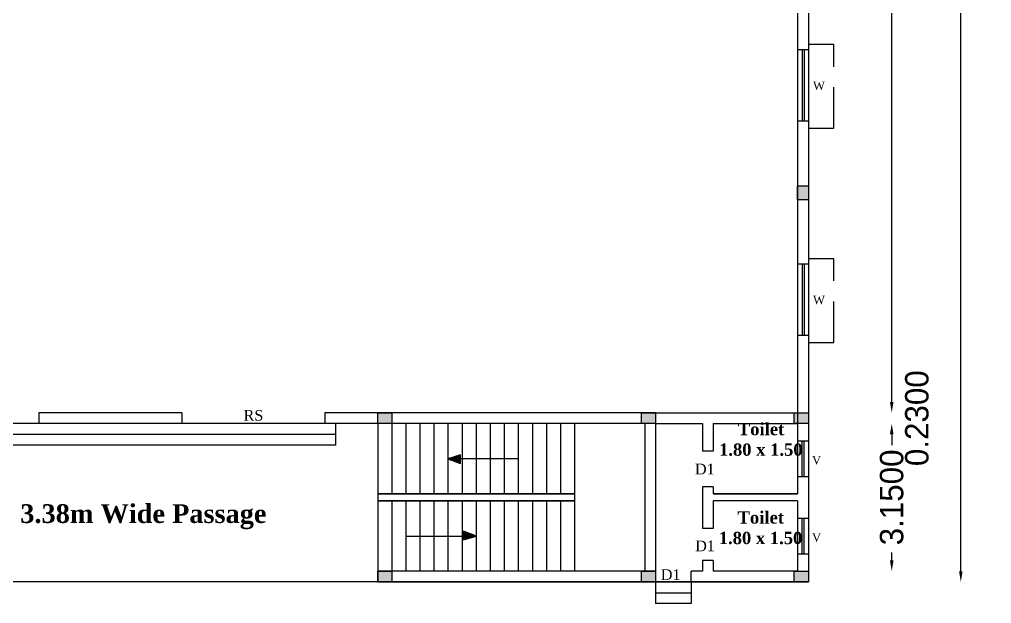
# Model space of a CAD drawing. Header units: metres. Extents: x 0 to 1012, y 0 to 496.
# Drawn here: x 860.63 to 881.37, y 277.62 to 290.09 of the extents above; entities that cross this region are included whole.
import ezdxf

# ---------------------------------------------------------------- set-up
doc = ezdxf.new("R2010")
doc.units = ezdxf.units.M
doc.header["$LTSCALE"] = 3.5
doc.header["$MEASUREMENT"] = 0
doc.linetypes.add('HIDDEN', pattern=[0.375, 0.25, -0.125])
doc.layers.get('0').update_dxf_attribs({"linetype": 'CONTINUOUS'})
doc.layers.get('DEFPOINTS').update_dxf_attribs({"linetype": 'CONTINUOUS'})
doc.styles.add('RomanS', font='romans.shx')
doc.dimstyles.get("Standard").update_dxf_attribs({"dimtxt": 0.18, "dimasz": 0.18, "dimexe": 0.18, "dimexo": 0.0625, "dimgap": 0.09, "dimtad": 0, "dimtih": 1, "dimtoh": 1, "dimdec": 4, "dimzin": 0, "dimdsep": 46, "dimtxsty": 'Standard', "dimcen": 0.09, "dimadec": 0, "dimazin": 0, "dimtfac": 1, "dimtdec": 4, "dimtofl": 0, "dimtmove": 0, "dimatfit": 3, "dimfxl": 0, "dimtolj": 1, "dimtzin": 0, "dimarcsym": 0})
pattern_1 = [(315, (-3251.1059222, -4494.2359813), (0.00088388347648, 0.00088388347648), [])]
pattern_2 = [(135, (4991.2563206, 5054.014388), (-0.00088388347648, -0.00088388347648), [])]

# ---------------------------------------------------------------- blocks, each defined once
blk = doc.blocks.new('*D171')
at = {"color": 0, "lineweight": -2}
for p, q in [((880.718, 327.854), (880.718, 305.758)), ((880.718, 278.314), (880.718, 300.411))]:
    blk.add_line(p, q, dxfattribs=at)
at = {"color": 0}
for points in [[(880.68, 327.854), (880.756, 327.854), (880.718, 328.084)], [(880.68, 278.314), (880.756, 278.314), (880.718, 278.084)]]:
    blk.add_solid(points, dxfattribs=at)
at = {"layer": 'DEFPOINTS', "color": 0}
for p in [(877.465, 328.084), (877.465, 278.084), (880.718, 278.084)]:
    blk.add_point(p, dxfattribs=at)
at = {"color": 0, "insert": (880.718, 303.084), "char_height": 1, "attachment_point": 5, "rotation": 90}
blk.add_mtext('\\A1;50.0000', dxfattribs=at)
blk = doc.blocks.new('*D172')
at = {"color": 0, "lineweight": -2}
for p, q in [((879.244, 327.624), (879.244, 306.198)), ((879.244, 281.924), (879.244, 303.351))]:
    blk.add_line(p, q, dxfattribs=at)
at = {"color": 0}
for points in [[(879.206, 327.624), (879.282, 327.624), (879.244, 327.854)], [(879.206, 281.924), (879.282, 281.924), (879.244, 281.694)]]:
    blk.add_solid(points, dxfattribs=at)
at = {"layer": 'DEFPOINTS', "color": 0}
for p in [(877.235, 327.854), (877.235, 281.694), (879.244, 281.694)]:
    blk.add_point(p, dxfattribs=at)
at = {"color": 0, "insert": (879.244, 304.774), "char_height": 0.5, "attachment_point": 5, "rotation": 90}
blk.add_mtext('\\A1;46.1600', dxfattribs=at)
blk = doc.blocks.new('*D173')
at = {"color": 0, "lineweight": -2}
for p, q in [((879.244, 281.924), (879.244, 282.154)), ((879.244, 281.234), (879.244, 281.004))]:
    blk.add_line(p, q, dxfattribs=at)
at = {"color": 0}
for points in [[(879.206, 281.924), (879.282, 281.924), (879.244, 281.694)], [(879.206, 281.234), (879.282, 281.234), (879.244, 281.464)]]:
    blk.add_solid(points, dxfattribs=at)
at = {"layer": 'DEFPOINTS', "color": 0}
for p in [(877.465, 281.694), (877.465, 281.464), (879.244, 281.464)]:
    blk.add_point(p, dxfattribs=at)
at = {"color": 0, "insert": (879.782, 281.579), "char_height": 0.5, "attachment_point": 5, "rotation": 90}
blk.add_mtext('\\A1;0.2300', dxfattribs=at)
blk = doc.blocks.new('*D174')
at = {"color": 0, "lineweight": -2}
for p, q in [((879.244, 281.234), (879.244, 281.063)), ((879.244, 278.544), (879.244, 278.716))]:
    blk.add_line(p, q, dxfattribs=at)
at = {"color": 0}
for points in [[(879.206, 281.234), (879.282, 281.234), (879.244, 281.464)], [(879.206, 278.544), (879.282, 278.544), (879.244, 278.314)]]:
    blk.add_solid(points, dxfattribs=at)
at = {"layer": 'DEFPOINTS', "color": 0}
for p in [(877.465, 281.464), (877.465, 278.314), (879.244, 278.314)]:
    blk.add_point(p, dxfattribs=at)
at = {"color": 0, "insert": (879.244, 279.889), "char_height": 0.5, "attachment_point": 5, "rotation": 90}
blk.add_mtext('\\A1;3.1500', dxfattribs=at)

msp = doc.modelspace()

# ---------------------------------------------------------------- hatches: boundary and pattern name
h = msp.add_hatch(color=256)
h.dxf.hatch_style = 1
h.paths.add_polyline_path([(877.2352, 286.24004), (877.4652, 286.24004), (877.4652, 286.54004), (877.2352, 286.54004)])
h = msp.add_hatch(color=256)
h.dxf.hatch_style = 1
h.paths.add_polyline_path([(868.5752, 281.6942), (868.2752, 281.6942), (868.2752, 281.4642), (868.5752, 281.4642)])
h = msp.add_hatch(color=256)
h.dxf.hatch_style = 1
h.paths.add_polyline_path([(874.2052, 281.6942), (873.9052, 281.6942), (873.9052, 281.4642), (874.2052, 281.4642)])
h = msp.add_hatch(color=256)
h.dxf.hatch_style = 1
h.paths.add_polyline_path([(877.4652, 281.6942), (877.1652, 281.6942), (877.1652, 281.4642), (877.4652, 281.4642)])
h = msp.add_hatch()
h.set_pattern_fill('ANSI31', color=256, scale=0.01, angle=270)
h.set_pattern_definition(pattern_1)
h.paths.add_polyline_path([(870.0052, 280.7142), (870.0052, 280.62429), (869.7752, 280.7142)])
h.paths.add_polyline_path([(870.0426, 280.79551), (870.0426, 280.7142), (870.0052, 280.7142), (870.0052, 280.78413)])
h.paths.add_polyline_path([(870.0426, 280.7142), (870.0426, 280.60967), (870.0052, 280.62429), (870.0052, 280.7142)])
h = msp.add_hatch()
h.set_pattern_fill('ANSI31', color=256, scale=0.01, angle=270)
h.set_pattern_definition(pattern_1)
h.paths.add_polyline_path([(870.0052, 280.78413), (870.0052, 280.7142), (869.7752, 280.7142)])
h = msp.add_hatch()
h.set_pattern_fill('ANSI31', color=256, scale=0.01, angle=450)
h.set_pattern_definition(pattern_2)
h.paths.add_polyline_path([(870.1452, 279.0642), (870.1452, 279.15412), (870.3752, 279.0642)])
h.paths.add_polyline_path([(870.1078, 278.9829), (870.1078, 279.0642), (870.1452, 279.0642), (870.1452, 278.99427)])
h.paths.add_polyline_path([(870.1078, 279.0642), (870.1078, 279.16874), (870.1452, 279.15412), (870.1452, 279.0642)])
h = msp.add_hatch()
h.set_pattern_fill('ANSI31', color=256, scale=0.01, angle=450)
h.set_pattern_definition(pattern_2)
h.paths.add_polyline_path([(870.1452, 278.99427), (870.1452, 279.0642), (870.3752, 279.0642)])
h = msp.add_hatch(color=256)
h.dxf.hatch_style = 1
h.paths.add_polyline_path([(868.5752, 278.3142), (868.2752, 278.3142), (868.2752, 278.0842), (868.5752, 278.0842)])
h = msp.add_hatch(color=256)
h.dxf.hatch_style = 1
h.paths.add_polyline_path([(874.2052, 278.3142), (873.9052, 278.3142), (873.9052, 278.0842), (874.2052, 278.0842)])
h = msp.add_hatch(color=256)
h.dxf.hatch_style = 1
h.paths.add_polyline_path([(877.4652, 278.3142), (877.1652, 278.3142), (877.1652, 278.0842), (877.4652, 278.0842)])

# ---------------------------------------------------------------- linework, layer by layer
for p, q in [((877.4652, 328.0842), (877.4652, 278.0842)), ((877.46373, 289.43504), (877.2352, 289.43504)), ((877.33065, 289.43504), (877.33065, 287.91504)), ((877.37485, 289.43504), (877.37485, 287.91504)), ((877.46373, 287.91504), (877.2352, 287.91504)), ((877.2352, 286.24004), (877.2352, 286.54004)), ((877.2352, 286.54004), (877.4652, 286.54004)), ((877.4652, 286.54004), (877.4652, 286.24004)), ((877.4652, 286.24004), (877.2352, 286.24004)), ((877.46373, 284.86504), (877.2352, 284.86504)), ((877.33065, 284.86504), (877.33065, 283.34504)), ((877.37485, 284.86504), (877.37485, 283.34504)), ((877.46373, 283.34504), (877.2352, 283.34504)), ((864.0952, 281.6942), (861.0452, 281.6942)), ((861.0452, 281.6942), (861.0452, 281.4642)), ((864.0952, 281.6942), (864.0952, 281.4642)), ((874.2052, 281.6942), (867.1452, 281.6942)), ((867.1452, 281.6942), (867.1452, 281.4642)), ((868.2752, 281.4642), (868.2752, 281.6942)), ((868.2752, 281.6942), (868.5752, 281.6942)), ((868.5752, 281.6942), (868.5752, 281.4642)), ((873.9052, 281.4642), (873.9052, 281.6942)), ((873.9052, 281.6942), (874.2052, 281.6942)), ((874.2052, 281.6942), (877.2352, 281.6942)), ((874.2052, 281.6942), (874.2052, 281.4642)), ((877.1652, 281.4642), (877.1652, 281.6942)), ((877.1652, 281.6942), (877.4652, 281.6942)), ((877.4652, 281.6942), (877.4652, 281.4642)), ((873.9752, 281.4642), (831.4452, 281.4642)), ((867.3752, 281.4642), (867.3752, 281.0042)), ((868.2752, 281.4642), (868.2752, 279.8142)), ((868.5752, 281.4642), (868.2752, 281.4642)), ((868.5752, 281.4642), (868.5752, 279.9642)), ((868.8752, 281.4642), (868.8752, 279.9642)), ((869.1752, 281.4642), (869.1752, 279.9642)), ((869.4752, 281.4642), (869.4752, 279.9642)), ((869.7752, 281.4642), (869.7752, 279.9642)), ((870.0752, 281.4642), (870.0752, 279.9642)), ((870.3752, 281.4642), (870.3752, 279.9642)), ((870.6752, 281.4642), (870.6752, 279.9642)), ((870.9752, 281.4642), (870.9752, 279.9642)), ((871.2752, 281.4642), (871.2752, 279.9642)), ((871.5752, 281.4642), (871.5752, 279.9642)), ((871.8752, 281.4642), (871.8752, 279.9642)), ((872.1752, 281.4642), (872.1752, 279.9642)), ((872.4752, 281.4642), (872.4752, 278.3142)), ((874.2052, 281.4642), (873.9052, 281.4642)), ((873.9752, 281.4642), (873.9752, 278.3142)), ((874.2052, 281.4642), (875.2052, 281.4642)), ((874.2052, 281.4642), (874.2052, 278.0842)), ((875.2052, 281.4642), (875.2052, 280.8742)), ((875.4352, 281.4642), (877.2352, 281.4642)), ((875.4352, 281.4642), (875.4352, 280.8742)), ((877.4652, 281.4642), (877.1652, 281.4642)), ((867.3752, 281.2342), (857.6952, 281.2342)), ((877.2352, 281.0942), (877.46373, 281.0942)), ((867.3752, 281.0042), (857.6952, 281.0042)), ((875.4352, 280.8742), (875.2052, 280.8742)), ((870.0426, 280.79551), (869.7752, 280.7142)), ((871.2752, 280.7142), (869.7752, 280.7142)), ((869.7752, 280.7142), (870.0426, 280.60967)), ((870.0426, 280.60967), (870.0426, 280.79551)), ((877.2352, 280.3342), (877.46373, 280.3342)), ((875.2052, 280.1142), (875.2052, 279.2242)), ((875.4352, 280.1142), (875.2052, 280.1142)), ((875.4352, 280.1142), (875.4352, 279.9642)), ((872.4752, 279.9642), (868.2752, 279.9642)), ((868.2752, 279.9642), (872.4752, 279.9642)), ((877.2352, 279.9642), (875.4352, 279.9642)), ((875.4352, 279.9642), (877.2352, 279.9642)), ((872.4752, 279.8142), (868.2752, 279.8142)), ((868.2752, 279.8142), (872.4752, 279.8142)), ((868.2752, 279.8142), (868.2752, 278.0842)), ((868.5752, 279.8142), (868.5752, 278.3142)), ((868.8752, 279.8142), (868.8752, 278.3142)), ((869.1752, 279.8142), (869.1752, 278.3142)), ((869.4752, 279.8142), (869.4752, 278.3142)), ((869.7752, 279.8142), (869.7752, 278.3142)), ((870.0752, 279.8142), (870.0752, 278.3142)), ((870.3752, 279.8142), (870.3752, 278.3142)), ((870.6752, 279.8142), (870.6752, 278.3142)), ((870.9752, 279.8142), (870.9752, 278.3142)), ((871.2752, 279.8142), (871.2752, 278.3142)), ((871.5752, 279.8142), (871.5752, 278.3142)), ((871.8752, 279.8142), (871.8752, 278.3142)), ((872.1752, 279.8142), (872.1752, 278.3142)), ((877.2352, 279.8142), (875.4352, 279.8142)), ((875.4352, 279.8142), (875.4352, 279.2242)), ((877.2352, 279.4442), (877.46373, 279.4442)), ((875.4352, 279.2242), (875.2052, 279.2242)), ((868.8752, 279.0642), (870.3752, 279.0642)), ((870.3752, 279.0642), (870.1078, 279.16874)), ((870.1078, 279.16874), (870.1078, 278.9829)), ((870.1078, 278.9829), (870.3752, 279.0642)), ((877.2352, 278.6842), (877.46373, 278.6842)), ((875.2052, 278.5442), (875.2052, 278.3142)), ((875.4352, 278.5442), (875.2052, 278.5442)), ((875.4352, 278.5442), (875.4352, 278.3142)), ((868.2752, 278.0842), (868.2752, 278.3142)), ((868.2752, 278.3142), (868.5752, 278.3142)), ((868.5752, 278.3142), (868.5752, 278.0842)), ((873.9052, 278.0842), (873.9052, 278.3142)), ((873.9052, 278.3142), (874.2052, 278.3142)), ((874.2052, 278.3142), (874.2052, 278.0842)), ((874.9652, 278.0842), (874.9652, 278.3142)), ((877.1652, 278.0842), (877.1652, 278.3142)), ((877.1652, 278.3142), (877.4652, 278.3142)), ((877.4652, 278.3142), (877.4652, 278.0842)), ((868.2752, 278.0842), (877.4652, 278.0842)), ((868.5752, 278.0842), (868.2752, 278.0842)), ((874.2052, 278.0842), (873.9052, 278.0842)), ((874.2052, 278.0842), (874.2052, 277.8542)), ((874.9652, 278.0842), (874.9652, 277.8542)), ((877.4652, 278.0842), (877.1652, 278.0842)), ((874.2052, 277.8542), (874.9652, 277.8542)), ((874.2052, 277.8542), (874.2052, 277.6242)), ((874.9652, 277.8542), (874.9652, 277.6242)), ((874.9652, 277.6242), (874.2052, 277.6242))]:
    msp.add_line(p, q)
at = {"linetype": 'HIDDEN'}
for p, q in [((878.00867, 289.54876), (877.46373, 289.54876)), ((878.00867, 287.76504), (878.00867, 289.54876)), ((877.46373, 287.76504), (878.00867, 287.76504)), ((878.00867, 284.97876), (877.46373, 284.97876)), ((878.00867, 283.19504), (878.00867, 284.97876)), ((877.46373, 283.19504), (878.00867, 283.19504)), ((877.32407, 281.0942), (877.32407, 280.3342)), ((877.36828, 281.0942), (877.36828, 280.3342)), ((877.32407, 279.4442), (877.32407, 278.6842)), ((877.36828, 279.4442), (877.36828, 278.6842)), ((868.2752, 278.0842), (831.4452, 278.0842))]:
    msp.add_line(p, q, dxfattribs=at)
for points in [[(813.9252, 328.0842), (877.4652, 328.0842), (877.4652, 278.0842), (831.4452, 278.0842), (831.4452, 291.0842), (813.9252, 291.0842), (813.9252, 328.0842)], [(857.4652, 281.6942), (857.4652, 328.0842), (877.4652, 328.0842), (877.4652, 278.0842), (868.2752, 278.0842)], [(857.4652, 281.6942), (857.4652, 328.0842), (877.4652, 328.0842), (877.4652, 278.0842), (868.2752, 278.0842)], [(857.6952, 281.6942), (857.6952, 327.8542), (877.2352, 327.8542), (877.2352, 279.9642)], [(877.2352, 281.4642), (877.2352, 279.9642)], [(877.2352, 279.8142), (877.2352, 278.3142), (875.4352, 278.3142)], [(877.2352, 279.8142), (877.2352, 278.3142), (877.2352, 278.3142)], [(874.2052, 278.3142), (868.2752, 278.3142)], [(873.9752, 278.3142), (868.2752, 278.3142)], [(875.2052, 278.3142), (874.9652, 278.3142)], [(875.2052, 278.3142), (874.9652, 278.3142)], [(877.2352, 278.3142), (875.4352, 278.3142)], [(868.2752, 278.0842), (831.4452, 278.0842)]]:
    msp.add_lwpolyline(points)

# ---------------------------------------------------------------- texts
at = {"style": 'RomanS'}
for s, insert, char_height, width, attachment_point in [('{\\fTimes New Roman Baltic|b0|i0|c0|p18;W}', (877.56445, 288.57932), 0.1777477, 0.2428091, 7), ('{\\fTimes New Roman Baltic|b0|i0|c0|p18;W}', (877.56445, 284.00932), 0.1777477, 0.2428091, 7), ('{\\fVerdana|b0|i0|c0|p34; \\fTimes New Roman Baltic|b0|i0|c0|p18;RS}', (865.83546, 281.75411), 0.2285262, 1.3458655, 3), ('{\\fTimes New Roman|b1|i0|c0|p18;  \\H0.65619x; Toilet\\P1.80 x 1.50}', (875.55872, 281.47809), 0.4, 14.9300414, 1), ('{\\fTimes New Roman Baltic|b0|i0|c0|p18;V}', (877.73693, 280.59093), 0.1777477, 0.2428091, 9), ('{\\fVerdana|b0|i0|c0|p34; \\fTimes New Roman Baltic|b0|i0|c0|p18;D1}', (875.46557, 280.60835), 0.2285262, 1.3458655, 3), ('{\\fTimes New Roman|b1|i0|c0|p18;3.38m Wide Passage}', (860.64919, 279.74334), 0.4, 14.9300414, 1), ('{\\fTimes New Roman|b1|i0|c0|p18;  \\H0.65619x; Toilet\\P1.80 x 1.50}', (875.55243, 279.5921), 0.4, 14.9300414, 1), ('{\\fTimes New Roman Baltic|b0|i0|c0|p18;V}', (877.73693, 278.94093), 0.1777477, 0.2428091, 9), ('{\\fVerdana|b0|i0|c0|p34; \\fTimes New Roman Baltic|b0|i0|c0|p18;D1}', (875.47133, 278.96834), 0.2285262, 1.3458655, 3), ('{\\fVerdana|b0|i0|c0|p34; \\fTimes New Roman Baltic|b0|i0|c0|p18;D1}', (874.73845, 278.35588), 0.2285262, 1.3458655, 3)]:
    msp.add_mtext(s, dxfattribs=dict(at, insert=insert, char_height=char_height, width=width, attachment_point=attachment_point))

# ---------------------------------------------------------------- dimensions: what is measured, and where the dimension line sits
for base, p1, p2, override, picture, middle in [((880.71785, 278.0842), (877.4652, 328.0842), (877.4652, 278.0842), {"dimtxt": 1, "dimasz": 0.23, "dimse1": 1, "dimse2": 1, "dimtmove": 2}, '*D171', (880.71785, 303.0842)), ((879.24394, 281.6942), (877.2352, 327.8542), (877.2352, 281.6942), {"dimtxt": 0.5, "dimasz": 0.23, "dimse1": 1, "dimse2": 1, "dimtmove": 2}, '*D172', (879.24394, 304.7742)), ((879.24394, 278.3142), (877.4652, 281.4642), (877.4652, 278.3142), {"dimtxt": 0.5, "dimasz": 0.23, "dimse1": 1, "dimse2": 1, "dimtmove": 2}, '*D174', (879.24394, 279.8892))]:
    dim = msp.add_linear_dim(base=base, p1=p1, p2=p2, angle=90, dimstyle='Standard', override=override)
    dim.commit()
    dim.dimension.update_dxf_attribs({"geometry": picture, "text_midpoint": middle, "text_rotation": 90})
dim = msp.add_linear_dim(base=(879.24394, 281.4642), p1=(877.4652, 281.6942), p2=(877.4652, 281.4642), angle=90, dimstyle='Standard', override={"dimtxt": 0.5, "dimasz": 0.23, "dimse1": 1, "dimse2": 1, "dimtmove": 2})
dim.commit()
dim.dimension.update_dxf_attribs({"geometry": '*D173', "text_midpoint": (879.78249, 281.5792), "dimtype": 160, "text_rotation": 90})

doc.saveas('drawing.dxf')
